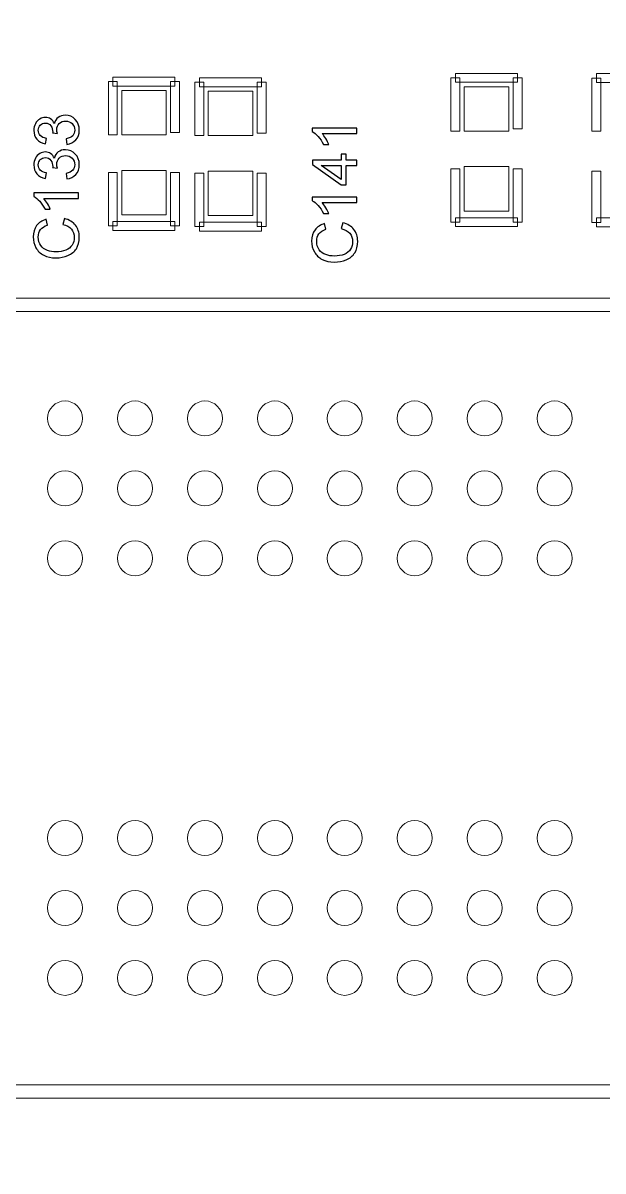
# Model space of a CAD drawing. Header units: millimetres. Extents: x -86 to 67, y -55 to 52.
# Drawn here: x -14.04 to -7.4, y -25.33 to -12.2 of the extents above; entities that cross this region are included whole.
import ezdxf

# ---------------------------------------------------------------- set-up
doc = ezdxf.new("R2010")
doc.units = ezdxf.units.MM
doc.header["$MEASUREMENT"] = 0
for name, color, linetype in [('BG_OUTLINE', 7, 'Continuous'), ('PG_SILKSCREEN_TOP', 7, 'Continuous'), ('PIN_TOP', 7, 'Continuous'), ('RD_SILKSCREEN_TOP', 7, 'Continuous')]:
    doc.layers.add(name, color=color, linetype=linetype)

msp = doc.modelspace()

# ---------------------------------------------------------------- linework, layer by layer
at = {"layer": 'BG_OUTLINE', "color": 3, "lineweight": 9}
msp.add_open_spline([(-60.0926, 34.7331), (-60.0926, 34.7331), (63.7724, 34.7331), (63.7724, 34.7331), (63.7724, 34.7331), (64.585, 34.7336), (65.3646, 34.4113), (65.9396, 33.837), (65.9396, 33.837), (66.5146, 33.2627), (66.8379, 32.4797), (66.8384, 31.667), (66.8384, 31.667), (66.8384, 31.667), (66.8412, -52.28), (66.8412, -52.28), (66.8412, -52.28), (66.8412, -52.28), (66.8384, -52.1933), (66.8384, -52.1933), (66.8384, -52.1933), (66.8389, -53.006), (66.5166, -53.7856), (65.9424, -54.3606), (65.9424, -54.3606), (65.3681, -54.9356), (64.585, -55.2589), (63.7724, -55.2594), (63.7724, -55.2594), (63.7724, -55.2594), (-60.1869, -55.2594), (-60.1869, -55.2594), (-60.1869, -55.2594), (-60.1869, -55.2594), (-60.0853, -55.2518), (-60.0853, -55.2518), (-60.0853, -55.2518), (-60.8979, -55.2523), (-61.6775, -54.9299), (-62.2525, -54.3557), (-62.2525, -54.3557), (-62.8275, -53.7814), (-63.1508, -52.9984), (-63.1513, -52.1857), (-63.1513, -52.1857), (-63.1513, -52.1857), (-63.1587, 31.667), (-63.1587, 31.667), (-63.1587, 31.667), (-63.1592, 32.4797), (-62.8369, 33.2593), (-62.2626, 33.8343), (-62.2626, 33.8343), (-61.6883, 34.4093), (-60.9053, 34.7326), (-60.0926, 34.7331)], degree=3, knots=[0, 0, 0, 0, 0.0714286, 0.0714286, 0.0714286, 0.0714286, 0.1428571, 0.1428571, 0.1428571, 0.1428571, 0.2142857, 0.2142857, 0.2142857, 0.2142857, 0.2857143, 0.2857143, 0.2857143, 0.2857143, 0.3571429, 0.3571429, 0.3571429, 0.3571429, 0.4285714, 0.4285714, 0.4285714, 0.4285714, 0.5, 0.5, 0.5, 0.5, 0.5714286, 0.5714286, 0.5714286, 0.5714286, 0.6428571, 0.6428571, 0.6428571, 0.6428571, 0.7142857, 0.7142857, 0.7142857, 0.7142857, 0.7857143, 0.7857143, 0.7857143, 0.7857143, 0.8571429, 0.8571429, 0.8571429, 0.8571429, 0.9285714, 0.9285714, 0.9285714, 0.9285714, 1, 1, 1, 1], dxfattribs=at)
at = {"layer": 'PG_SILKSCREEN_TOP', "color": 6, "lineweight": 9}
for points in [[(-12.9607, -13.4764), (-12.9607, -13.4764), (-13.0623, -13.4764), (-13.0623, -13.4764), (-13.0623, -13.4764), (-13.0623, -13.4764), (-13.0623, -12.8668), (-13.0623, -12.8668), (-13.0623, -12.8668), (-13.0623, -12.8668), (-12.9607, -12.8668), (-12.9607, -12.8668), (-12.9607, -12.8668), (-12.9607, -12.8668), (-12.9607, -13.4764), (-12.9607, -13.4764)], [(-13.0115, -12.9176), (-13.0115, -12.9176), (-13.0115, -12.816), (-13.0115, -12.816), (-13.0115, -12.816), (-13.0115, -12.816), (-12.3003, -12.816), (-12.3003, -12.816), (-12.3003, -12.816), (-12.3003, -12.816), (-12.3003, -12.9176), (-12.3003, -12.9176), (-12.3003, -12.9176), (-12.3003, -12.9176), (-13.0115, -12.9176), (-13.0115, -12.9176)], [(-12.3511, -12.8668), (-12.3511, -12.8668), (-12.2495, -12.8668), (-12.2495, -12.8668), (-12.2495, -12.8668), (-12.2495, -12.8668), (-12.2495, -13.451), (-12.2495, -13.451), (-12.2495, -13.451), (-12.2495, -13.451), (-12.3511, -13.451), (-12.3511, -13.451), (-12.3511, -13.451), (-12.3511, -13.451), (-12.3511, -12.8668), (-12.3511, -12.8668)], [(-12.0209, -12.9252), (-12.0209, -12.9252), (-12.0209, -12.8236), (-12.0209, -12.8236), (-12.0209, -12.8236), (-12.0209, -12.8236), (-11.3097, -12.8236), (-11.3097, -12.8236), (-11.3097, -12.8236), (-11.3097, -12.8236), (-11.3097, -12.9252), (-11.3097, -12.9252), (-11.3097, -12.9252), (-11.3097, -12.9252), (-12.0209, -12.9252), (-12.0209, -12.9252)], [(-9.0414, -13.4332), (-9.0414, -13.4332), (-9.143, -13.4332), (-9.143, -13.4332), (-9.143, -13.4332), (-9.143, -13.4332), (-9.143, -12.8236), (-9.143, -12.8236), (-9.143, -12.8236), (-9.143, -12.8236), (-9.0414, -12.8236), (-9.0414, -12.8236), (-9.0414, -12.8236), (-9.0414, -12.8236), (-9.0414, -13.4332), (-9.0414, -13.4332)], [(-9.0922, -12.8744), (-9.0922, -12.8744), (-9.0922, -12.7728), (-9.0922, -12.7728), (-9.0922, -12.7728), (-9.0922, -12.7728), (-8.381, -12.7728), (-8.381, -12.7728), (-8.381, -12.7728), (-8.381, -12.7728), (-8.381, -12.8744), (-8.381, -12.8744), (-8.381, -12.8744), (-8.381, -12.8744), (-9.0922, -12.8744), (-9.0922, -12.8744)], [(-8.4318, -12.8236), (-8.4318, -12.8236), (-8.3302, -12.8236), (-8.3302, -12.8236), (-8.3302, -12.8236), (-8.3302, -12.8236), (-8.3302, -13.4078), (-8.3302, -13.4078), (-8.3302, -13.4078), (-8.3302, -13.4078), (-8.4318, -13.4078), (-8.4318, -13.4078), (-8.4318, -13.4078), (-8.4318, -13.4078), (-8.4318, -12.8236), (-8.4318, -12.8236)], [(-7.5301, -12.8261), (-7.5301, -12.8261), (-7.4285, -12.8261), (-7.4285, -12.8261), (-7.4285, -12.8261), (-7.4285, -12.8261), (-7.4285, -13.4357), (-7.4285, -13.4357), (-7.4285, -13.4357), (-7.4285, -13.4357), (-7.5301, -13.4357), (-7.5301, -13.4357), (-7.5301, -13.4357), (-7.5301, -13.4357), (-7.5301, -12.8261), (-7.5301, -12.8261)], [(-6.7681, -12.7753), (-6.7681, -12.7753), (-6.7681, -12.8769), (-6.7681, -12.8769), (-6.7681, -12.8769), (-6.7681, -12.8769), (-7.4793, -12.8769), (-7.4793, -12.8769), (-7.4793, -12.8769), (-7.4793, -12.8769), (-7.4793, -12.7753), (-7.4793, -12.7753), (-7.4793, -12.7753), (-7.4793, -12.7753), (-6.7681, -12.7753), (-6.7681, -12.7753)], [(-11.9701, -13.484), (-11.9701, -13.484), (-12.0717, -13.484), (-12.0717, -13.484), (-12.0717, -13.484), (-12.0717, -13.484), (-12.0717, -12.8744), (-12.0717, -12.8744), (-12.0717, -12.8744), (-12.0717, -12.8744), (-11.9701, -12.8744), (-11.9701, -12.8744), (-11.9701, -12.8744), (-11.9701, -12.8744), (-11.9701, -13.484), (-11.9701, -13.484)], [(-11.3605, -12.8744), (-11.3605, -12.8744), (-11.2589, -12.8744), (-11.2589, -12.8744), (-11.2589, -12.8744), (-11.2589, -12.8744), (-11.2589, -13.4586), (-11.2589, -13.4586), (-11.2589, -13.4586), (-11.2589, -13.4586), (-11.3605, -13.4586), (-11.3605, -13.4586), (-11.3605, -13.4586), (-11.3605, -13.4586), (-11.3605, -12.8744), (-11.3605, -12.8744)], [(-12.9607, -14.5178), (-12.9607, -14.5178), (-13.0623, -14.5178), (-13.0623, -14.5178), (-13.0623, -14.5178), (-13.0623, -14.5178), (-13.0623, -13.9082), (-13.0623, -13.9082), (-13.0623, -13.9082), (-13.0623, -13.9082), (-12.9607, -13.9082), (-12.9607, -13.9082), (-12.9607, -13.9082), (-12.9607, -13.9082), (-12.9607, -14.5178), (-12.9607, -14.5178)], [(-12.2495, -14.5178), (-12.2495, -14.5178), (-12.3511, -14.5178), (-12.3511, -14.5178), (-12.3511, -14.5178), (-12.3511, -14.5178), (-12.3511, -13.9082), (-12.3511, -13.9082), (-12.3511, -13.9082), (-12.3511, -13.9082), (-12.2495, -13.9082), (-12.2495, -13.9082), (-12.2495, -13.9082), (-12.2495, -13.9082), (-12.2495, -14.5178), (-12.2495, -14.5178)], [(-11.9701, -14.5254), (-11.9701, -14.5254), (-12.0717, -14.5254), (-12.0717, -14.5254), (-12.0717, -14.5254), (-12.0717, -14.5254), (-12.0717, -13.9158), (-12.0717, -13.9158), (-12.0717, -13.9158), (-12.0717, -13.9158), (-11.9701, -13.9158), (-11.9701, -13.9158), (-11.9701, -13.9158), (-11.9701, -13.9158), (-11.9701, -14.5254), (-11.9701, -14.5254)], [(-11.2589, -14.5254), (-11.2589, -14.5254), (-11.3605, -14.5254), (-11.3605, -14.5254), (-11.3605, -14.5254), (-11.3605, -14.5254), (-11.3605, -13.9158), (-11.3605, -13.9158), (-11.3605, -13.9158), (-11.3605, -13.9158), (-11.2589, -13.9158), (-11.2589, -13.9158), (-11.2589, -13.9158), (-11.2589, -13.9158), (-11.2589, -14.5254), (-11.2589, -14.5254)], [(-9.0414, -14.4746), (-9.0414, -14.4746), (-9.143, -14.4746), (-9.143, -14.4746), (-9.143, -14.4746), (-9.143, -14.4746), (-9.143, -13.865), (-9.143, -13.865), (-9.143, -13.865), (-9.143, -13.865), (-9.0414, -13.865), (-9.0414, -13.865), (-9.0414, -13.865), (-9.0414, -13.865), (-9.0414, -14.4746), (-9.0414, -14.4746)], [(-8.3302, -14.4746), (-8.3302, -14.4746), (-8.4318, -14.4746), (-8.4318, -14.4746), (-8.4318, -14.4746), (-8.4318, -14.4746), (-8.4318, -13.865), (-8.4318, -13.865), (-8.4318, -13.865), (-8.4318, -13.865), (-8.3302, -13.865), (-8.3302, -13.865), (-8.3302, -13.865), (-8.3302, -13.865), (-8.3302, -14.4746), (-8.3302, -14.4746)], [(-7.4285, -14.4771), (-7.4285, -14.4771), (-7.5301, -14.4771), (-7.5301, -14.4771), (-7.5301, -14.4771), (-7.5301, -14.4771), (-7.5301, -13.8929), (-7.5301, -13.8929), (-7.5301, -13.8929), (-7.5301, -13.8929), (-7.4285, -13.8929), (-7.4285, -13.8929), (-7.4285, -13.8929), (-7.4285, -13.8929), (-7.4285, -14.4771), (-7.4285, -14.4771)], [(-9.0922, -14.5254), (-9.0922, -14.5254), (-9.0922, -14.4238), (-9.0922, -14.4238), (-9.0922, -14.4238), (-9.0922, -14.4238), (-8.381, -14.4238), (-8.381, -14.4238), (-8.381, -14.4238), (-8.381, -14.4238), (-8.381, -14.5254), (-8.381, -14.5254), (-8.381, -14.5254), (-8.381, -14.5254), (-9.0922, -14.5254), (-9.0922, -14.5254)], [(-6.7681, -14.4263), (-6.7681, -14.4263), (-6.7681, -14.5279), (-6.7681, -14.5279), (-6.7681, -14.5279), (-6.7681, -14.5279), (-7.4793, -14.5279), (-7.4793, -14.5279), (-7.4793, -14.5279), (-7.4793, -14.5279), (-7.4793, -14.4263), (-7.4793, -14.4263), (-7.4793, -14.4263), (-7.4793, -14.4263), (-6.7681, -14.4263), (-6.7681, -14.4263)], [(-13.0115, -14.5686), (-13.0115, -14.5686), (-13.0115, -14.467), (-13.0115, -14.467), (-13.0115, -14.467), (-13.0115, -14.467), (-12.3003, -14.467), (-12.3003, -14.467), (-12.3003, -14.467), (-12.3003, -14.467), (-12.3003, -14.5686), (-12.3003, -14.5686), (-12.3003, -14.5686), (-12.3003, -14.5686), (-13.0115, -14.5686), (-13.0115, -14.5686)], [(-12.0209, -14.5762), (-12.0209, -14.5762), (-12.0209, -14.4746), (-12.0209, -14.4746), (-12.0209, -14.4746), (-12.0209, -14.4746), (-11.3097, -14.4746), (-11.3097, -14.4746), (-11.3097, -14.4746), (-11.3097, -14.4746), (-11.3097, -14.5762), (-11.3097, -14.5762), (-11.3097, -14.5762), (-11.3097, -14.5762), (-12.0209, -14.5762), (-12.0209, -14.5762)], [(-16.9576, -15.4967), (-16.9576, -15.4967), (-16.9576, -15.3443), (-16.9576, -15.3443), (-16.9576, -15.3443), (-16.9576, -15.3443), (-3.4496, -15.3443), (-3.4496, -15.3443), (-3.4496, -15.3443), (-3.4496, -15.3443), (-3.4496, -15.4967), (-3.4496, -15.4967), (-3.4496, -15.4967), (-3.4496, -15.4967), (-16.9576, -15.4967), (-16.9576, -15.4967)], [(-2.9576, -24.3443), (-2.9576, -24.3443), (-2.9576, -24.4967), (-2.9576, -24.4967), (-2.9576, -24.4967), (-2.9576, -24.4967), (-16.9576, -24.4967), (-16.9576, -24.4967), (-16.9576, -24.4967), (-16.9576, -24.4967), (-16.9576, -24.3443), (-16.9576, -24.3443), (-16.9576, -24.3443), (-16.9576, -24.3443), (-2.9576, -24.3443), (-2.9576, -24.3443)]]:
    msp.add_open_spline(points, degree=3, knots=[0, 0, 0, 0, 0.25, 0.25, 0.25, 0.25, 0.5, 0.5, 0.5, 0.5, 0.75, 0.75, 0.75, 0.75, 1, 1, 1, 1], dxfattribs=at)
at = {"layer": 'PIN_TOP', "lineweight": 9}
for points in [[(-12.4019, -13.4764), (-12.4019, -13.4764), (-12.9099, -13.4764), (-12.9099, -13.4764), (-12.9099, -13.4764), (-12.9099, -13.4764), (-12.9099, -12.9684), (-12.9099, -12.9684), (-12.9099, -12.9684), (-12.9099, -12.9684), (-12.4019, -12.9684), (-12.4019, -12.9684), (-12.4019, -12.9684), (-12.4019, -12.9684), (-12.4019, -13.4764), (-12.4019, -13.4764)], [(-11.4113, -13.484), (-11.4113, -13.484), (-11.9193, -13.484), (-11.9193, -13.484), (-11.9193, -13.484), (-11.9193, -13.484), (-11.9193, -12.976), (-11.9193, -12.976), (-11.9193, -12.976), (-11.9193, -12.976), (-11.4113, -12.976), (-11.4113, -12.976), (-11.4113, -12.976), (-11.4113, -12.976), (-11.4113, -13.484), (-11.4113, -13.484)], [(-8.4826, -13.4332), (-8.4826, -13.4332), (-8.9906, -13.4332), (-8.9906, -13.4332), (-8.9906, -13.4332), (-8.9906, -13.4332), (-8.9906, -12.9252), (-8.9906, -12.9252), (-8.9906, -12.9252), (-8.9906, -12.9252), (-8.4826, -12.9252), (-8.4826, -12.9252), (-8.4826, -12.9252), (-8.4826, -12.9252), (-8.4826, -13.4332), (-8.4826, -13.4332)], [(-12.4019, -14.3908), (-12.4019, -14.3908), (-12.9099, -14.3908), (-12.9099, -14.3908), (-12.9099, -14.3908), (-12.9099, -14.3908), (-12.9099, -13.8828), (-12.9099, -13.8828), (-12.9099, -13.8828), (-12.9099, -13.8828), (-12.4019, -13.8828), (-12.4019, -13.8828), (-12.4019, -13.8828), (-12.4019, -13.8828), (-12.4019, -14.3908), (-12.4019, -14.3908)], [(-11.4113, -14.3984), (-11.4113, -14.3984), (-11.9193, -14.3984), (-11.9193, -14.3984), (-11.9193, -14.3984), (-11.9193, -14.3984), (-11.9193, -13.8904), (-11.9193, -13.8904), (-11.9193, -13.8904), (-11.9193, -13.8904), (-11.4113, -13.8904), (-11.4113, -13.8904), (-11.4113, -13.8904), (-11.4113, -13.8904), (-11.4113, -14.3984), (-11.4113, -14.3984)], [(-8.4826, -14.3476), (-8.4826, -14.3476), (-8.9906, -14.3476), (-8.9906, -14.3476), (-8.9906, -14.3476), (-8.9906, -14.3476), (-8.9906, -13.8396), (-8.9906, -13.8396), (-8.9906, -13.8396), (-8.9906, -13.8396), (-8.4826, -13.8396), (-8.4826, -13.8396), (-8.4826, -13.8396), (-8.4826, -13.8396), (-8.4826, -14.3476), (-8.4826, -14.3476)], [(-13.3575, -16.7205), (-13.3575, -16.61), (-13.4471, -16.5204), (-13.5576, -16.5204), (-13.5576, -16.5204), (-13.668, -16.5204), (-13.7576, -16.61), (-13.7576, -16.7205), (-13.7576, -16.7205), (-13.7576, -16.8309), (-13.668, -16.9205), (-13.5576, -16.9205), (-13.5576, -16.9205), (-13.4471, -16.9205), (-13.3575, -16.8309), (-13.3575, -16.7205)], [(-12.5577, -16.7205), (-12.5577, -16.61), (-12.6472, -16.5204), (-12.7577, -16.5204), (-12.7577, -16.5204), (-12.8682, -16.5204), (-12.9577, -16.61), (-12.9577, -16.7205), (-12.9577, -16.7205), (-12.9577, -16.8309), (-12.8682, -16.9205), (-12.7577, -16.9205), (-12.7577, -16.9205), (-12.6472, -16.9205), (-12.5577, -16.8309), (-12.5577, -16.7205)], [(-11.7576, -16.7205), (-11.7576, -16.61), (-11.8471, -16.5204), (-11.9576, -16.5204), (-11.9576, -16.5204), (-12.0681, -16.5204), (-12.1576, -16.61), (-12.1576, -16.7205), (-12.1576, -16.7205), (-12.1576, -16.8309), (-12.0681, -16.9205), (-11.9576, -16.9205), (-11.9576, -16.9205), (-11.8471, -16.9205), (-11.7576, -16.8309), (-11.7576, -16.7205)], [(-10.9575, -16.7205), (-10.9575, -16.61), (-11.047, -16.5204), (-11.1575, -16.5204), (-11.1575, -16.5204), (-11.268, -16.5204), (-11.3575, -16.61), (-11.3575, -16.7205), (-11.3575, -16.7205), (-11.3575, -16.8309), (-11.268, -16.9205), (-11.1575, -16.9205), (-11.1575, -16.9205), (-11.047, -16.9205), (-10.9575, -16.8309), (-10.9575, -16.7205)], [(-10.1576, -16.7205), (-10.1576, -16.61), (-10.2472, -16.5204), (-10.3577, -16.5204), (-10.3577, -16.5204), (-10.4681, -16.5204), (-10.5577, -16.61), (-10.5577, -16.7205), (-10.5577, -16.7205), (-10.5577, -16.8309), (-10.4681, -16.9205), (-10.3577, -16.9205), (-10.3577, -16.9205), (-10.2472, -16.9205), (-10.1576, -16.8309), (-10.1576, -16.7205)], [(-9.3575, -16.7205), (-9.3575, -16.61), (-9.4471, -16.5204), (-9.5576, -16.5204), (-9.5576, -16.5204), (-9.668, -16.5204), (-9.7576, -16.61), (-9.7576, -16.7205), (-9.7576, -16.7205), (-9.7576, -16.8309), (-9.668, -16.9205), (-9.5576, -16.9205), (-9.5576, -16.9205), (-9.4471, -16.9205), (-9.3575, -16.8309), (-9.3575, -16.7205)], [(-8.5577, -16.7205), (-8.5577, -16.61), (-8.6472, -16.5204), (-8.7577, -16.5204), (-8.7577, -16.5204), (-8.8682, -16.5204), (-8.9577, -16.61), (-8.9577, -16.7205), (-8.9577, -16.7205), (-8.9577, -16.8309), (-8.8682, -16.9205), (-8.7577, -16.9205), (-8.7577, -16.9205), (-8.6472, -16.9205), (-8.5577, -16.8309), (-8.5577, -16.7205)], [(-7.7576, -16.7205), (-7.7576, -16.61), (-7.8471, -16.5204), (-7.9576, -16.5204), (-7.9576, -16.5204), (-8.0681, -16.5204), (-8.1576, -16.61), (-8.1576, -16.7205), (-8.1576, -16.7205), (-8.1576, -16.8309), (-8.0681, -16.9205), (-7.9576, -16.9205), (-7.9576, -16.9205), (-7.8471, -16.9205), (-7.7576, -16.8309), (-7.7576, -16.7205)], [(-13.3575, -17.5206), (-13.3575, -17.4101), (-13.4471, -17.3205), (-13.5576, -17.3205), (-13.5576, -17.3205), (-13.668, -17.3205), (-13.7576, -17.4101), (-13.7576, -17.5206), (-13.7576, -17.5206), (-13.7576, -17.631), (-13.668, -17.7206), (-13.5576, -17.7206), (-13.5576, -17.7206), (-13.4471, -17.7206), (-13.3575, -17.631), (-13.3575, -17.5206)], [(-12.5577, -17.5206), (-12.5577, -17.4101), (-12.6472, -17.3205), (-12.7577, -17.3205), (-12.7577, -17.3205), (-12.8682, -17.3205), (-12.9577, -17.4101), (-12.9577, -17.5206), (-12.9577, -17.5206), (-12.9577, -17.631), (-12.8682, -17.7206), (-12.7577, -17.7206), (-12.7577, -17.7206), (-12.6472, -17.7206), (-12.5577, -17.631), (-12.5577, -17.5206)], [(-11.7576, -17.5206), (-11.7576, -17.4101), (-11.8471, -17.3205), (-11.9576, -17.3205), (-11.9576, -17.3205), (-12.0681, -17.3205), (-12.1576, -17.4101), (-12.1576, -17.5206), (-12.1576, -17.5206), (-12.1576, -17.631), (-12.0681, -17.7206), (-11.9576, -17.7206), (-11.9576, -17.7206), (-11.8471, -17.7206), (-11.7576, -17.631), (-11.7576, -17.5206)], [(-10.9575, -17.5206), (-10.9575, -17.4101), (-11.047, -17.3205), (-11.1575, -17.3205), (-11.1575, -17.3205), (-11.268, -17.3205), (-11.3575, -17.4101), (-11.3575, -17.5206), (-11.3575, -17.5206), (-11.3575, -17.631), (-11.268, -17.7206), (-11.1575, -17.7206), (-11.1575, -17.7206), (-11.047, -17.7206), (-10.9575, -17.631), (-10.9575, -17.5206)], [(-10.1576, -17.5206), (-10.1576, -17.4101), (-10.2472, -17.3205), (-10.3577, -17.3205), (-10.3577, -17.3205), (-10.4681, -17.3205), (-10.5577, -17.4101), (-10.5577, -17.5206), (-10.5577, -17.5206), (-10.5577, -17.631), (-10.4681, -17.7206), (-10.3577, -17.7206), (-10.3577, -17.7206), (-10.2472, -17.7206), (-10.1576, -17.631), (-10.1576, -17.5206)], [(-9.3575, -17.5206), (-9.3575, -17.4101), (-9.4471, -17.3205), (-9.5576, -17.3205), (-9.5576, -17.3205), (-9.668, -17.3205), (-9.7576, -17.4101), (-9.7576, -17.5206), (-9.7576, -17.5206), (-9.7576, -17.631), (-9.668, -17.7206), (-9.5576, -17.7206), (-9.5576, -17.7206), (-9.4471, -17.7206), (-9.3575, -17.631), (-9.3575, -17.5206)], [(-8.5577, -17.5206), (-8.5577, -17.4101), (-8.6472, -17.3205), (-8.7577, -17.3205), (-8.7577, -17.3205), (-8.8682, -17.3205), (-8.9577, -17.4101), (-8.9577, -17.5206), (-8.9577, -17.5206), (-8.9577, -17.631), (-8.8682, -17.7206), (-8.7577, -17.7206), (-8.7577, -17.7206), (-8.6472, -17.7206), (-8.5577, -17.631), (-8.5577, -17.5206)], [(-7.7576, -17.5206), (-7.7576, -17.4101), (-7.8471, -17.3205), (-7.9576, -17.3205), (-7.9576, -17.3205), (-8.0681, -17.3205), (-8.1576, -17.4101), (-8.1576, -17.5206), (-8.1576, -17.5206), (-8.1576, -17.631), (-8.0681, -17.7206), (-7.9576, -17.7206), (-7.9576, -17.7206), (-7.8471, -17.7206), (-7.7576, -17.631), (-7.7576, -17.5206)], [(-13.3575, -18.3204), (-13.3575, -18.2099), (-13.4471, -18.1204), (-13.5576, -18.1204), (-13.5576, -18.1204), (-13.668, -18.1204), (-13.7576, -18.2099), (-13.7576, -18.3204), (-13.7576, -18.3204), (-13.7576, -18.4309), (-13.668, -18.5204), (-13.5576, -18.5204), (-13.5576, -18.5204), (-13.4471, -18.5204), (-13.3575, -18.4309), (-13.3575, -18.3204)], [(-12.5577, -18.3204), (-12.5577, -18.2099), (-12.6472, -18.1204), (-12.7577, -18.1204), (-12.7577, -18.1204), (-12.8682, -18.1204), (-12.9577, -18.2099), (-12.9577, -18.3204), (-12.9577, -18.3204), (-12.9577, -18.4309), (-12.8682, -18.5204), (-12.7577, -18.5204), (-12.7577, -18.5204), (-12.6472, -18.5204), (-12.5577, -18.4309), (-12.5577, -18.3204)], [(-11.7576, -18.3204), (-11.7576, -18.2099), (-11.8471, -18.1204), (-11.9576, -18.1204), (-11.9576, -18.1204), (-12.0681, -18.1204), (-12.1576, -18.2099), (-12.1576, -18.3204), (-12.1576, -18.3204), (-12.1576, -18.4309), (-12.0681, -18.5204), (-11.9576, -18.5204), (-11.9576, -18.5204), (-11.8471, -18.5204), (-11.7576, -18.4309), (-11.7576, -18.3204)], [(-10.9575, -18.3204), (-10.9575, -18.2099), (-11.047, -18.1204), (-11.1575, -18.1204), (-11.1575, -18.1204), (-11.268, -18.1204), (-11.3575, -18.2099), (-11.3575, -18.3204), (-11.3575, -18.3204), (-11.3575, -18.4309), (-11.268, -18.5204), (-11.1575, -18.5204), (-11.1575, -18.5204), (-11.047, -18.5204), (-10.9575, -18.4309), (-10.9575, -18.3204)], [(-10.1576, -18.3204), (-10.1576, -18.2099), (-10.2472, -18.1204), (-10.3577, -18.1204), (-10.3577, -18.1204), (-10.4681, -18.1204), (-10.5577, -18.2099), (-10.5577, -18.3204), (-10.5577, -18.3204), (-10.5577, -18.4309), (-10.4681, -18.5204), (-10.3577, -18.5204), (-10.3577, -18.5204), (-10.2472, -18.5204), (-10.1576, -18.4309), (-10.1576, -18.3204)], [(-9.3575, -18.3204), (-9.3575, -18.2099), (-9.4471, -18.1204), (-9.5576, -18.1204), (-9.5576, -18.1204), (-9.668, -18.1204), (-9.7576, -18.2099), (-9.7576, -18.3204), (-9.7576, -18.3204), (-9.7576, -18.4309), (-9.668, -18.5204), (-9.5576, -18.5204), (-9.5576, -18.5204), (-9.4471, -18.5204), (-9.3575, -18.4309), (-9.3575, -18.3204)], [(-8.5577, -18.3204), (-8.5577, -18.2099), (-8.6472, -18.1204), (-8.7577, -18.1204), (-8.7577, -18.1204), (-8.8682, -18.1204), (-8.9577, -18.2099), (-8.9577, -18.3204), (-8.9577, -18.3204), (-8.9577, -18.4309), (-8.8682, -18.5204), (-8.7577, -18.5204), (-8.7577, -18.5204), (-8.6472, -18.5204), (-8.5577, -18.4309), (-8.5577, -18.3204)], [(-7.7576, -18.3204), (-7.7576, -18.2099), (-7.8471, -18.1204), (-7.9576, -18.1204), (-7.9576, -18.1204), (-8.0681, -18.1204), (-8.1576, -18.2099), (-8.1576, -18.3204), (-8.1576, -18.3204), (-8.1576, -18.4309), (-8.0681, -18.5204), (-7.9576, -18.5204), (-7.9576, -18.5204), (-7.8471, -18.5204), (-7.7576, -18.4309), (-7.7576, -18.3204)], [(-13.3575, -21.5206), (-13.3575, -21.4101), (-13.4471, -21.3205), (-13.5576, -21.3205), (-13.5576, -21.3205), (-13.668, -21.3205), (-13.7576, -21.4101), (-13.7576, -21.5205), (-13.7576, -21.5205), (-13.7576, -21.631), (-13.668, -21.7206), (-13.5576, -21.7206), (-13.5576, -21.7206), (-13.4471, -21.7206), (-13.3575, -21.631), (-13.3575, -21.5206)], [(-12.5577, -21.5206), (-12.5577, -21.4101), (-12.6472, -21.3205), (-12.7577, -21.3205), (-12.7577, -21.3205), (-12.8682, -21.3205), (-12.9577, -21.4101), (-12.9577, -21.5205), (-12.9577, -21.5205), (-12.9577, -21.631), (-12.8682, -21.7206), (-12.7577, -21.7206), (-12.7577, -21.7206), (-12.6472, -21.7206), (-12.5577, -21.631), (-12.5577, -21.5206)], [(-11.7576, -21.5206), (-11.7576, -21.4101), (-11.8471, -21.3205), (-11.9576, -21.3205), (-11.9576, -21.3205), (-12.0681, -21.3205), (-12.1576, -21.4101), (-12.1576, -21.5205), (-12.1576, -21.5205), (-12.1576, -21.631), (-12.0681, -21.7206), (-11.9576, -21.7206), (-11.9576, -21.7206), (-11.8471, -21.7206), (-11.7576, -21.631), (-11.7576, -21.5206)], [(-10.9575, -21.5206), (-10.9575, -21.4101), (-11.047, -21.3205), (-11.1575, -21.3205), (-11.1575, -21.3205), (-11.268, -21.3205), (-11.3575, -21.4101), (-11.3575, -21.5205), (-11.3575, -21.5205), (-11.3575, -21.631), (-11.268, -21.7206), (-11.1575, -21.7206), (-11.1575, -21.7206), (-11.047, -21.7206), (-10.9575, -21.631), (-10.9575, -21.5206)], [(-10.1576, -21.5206), (-10.1576, -21.4101), (-10.2472, -21.3205), (-10.3577, -21.3205), (-10.3577, -21.3205), (-10.4681, -21.3205), (-10.5577, -21.4101), (-10.5577, -21.5205), (-10.5577, -21.5205), (-10.5577, -21.631), (-10.4681, -21.7206), (-10.3577, -21.7206), (-10.3577, -21.7206), (-10.2472, -21.7206), (-10.1576, -21.631), (-10.1576, -21.5206)], [(-9.3575, -21.5206), (-9.3575, -21.4101), (-9.4471, -21.3205), (-9.5576, -21.3205), (-9.5576, -21.3205), (-9.668, -21.3205), (-9.7576, -21.4101), (-9.7576, -21.5205), (-9.7576, -21.5205), (-9.7576, -21.631), (-9.668, -21.7206), (-9.5576, -21.7206), (-9.5576, -21.7206), (-9.4471, -21.7206), (-9.3575, -21.631), (-9.3575, -21.5206)], [(-8.5577, -21.5206), (-8.5577, -21.4101), (-8.6472, -21.3205), (-8.7577, -21.3205), (-8.7577, -21.3205), (-8.8682, -21.3205), (-8.9577, -21.4101), (-8.9577, -21.5205), (-8.9577, -21.5205), (-8.9577, -21.631), (-8.8682, -21.7206), (-8.7577, -21.7206), (-8.7577, -21.7206), (-8.6472, -21.7206), (-8.5577, -21.631), (-8.5577, -21.5206)], [(-7.7576, -21.5206), (-7.7576, -21.4101), (-7.8471, -21.3205), (-7.9576, -21.3205), (-7.9576, -21.3205), (-8.0681, -21.3205), (-8.1576, -21.4101), (-8.1576, -21.5205), (-8.1576, -21.5205), (-8.1576, -21.631), (-8.0681, -21.7206), (-7.9576, -21.7206), (-7.9576, -21.7206), (-7.8471, -21.7206), (-7.7576, -21.631), (-7.7576, -21.5206)], [(-13.3575, -22.3204), (-13.3575, -22.2099), (-13.4471, -22.1204), (-13.5576, -22.1204), (-13.5576, -22.1204), (-13.668, -22.1204), (-13.7576, -22.2099), (-13.7576, -22.3204), (-13.7576, -22.3204), (-13.7576, -22.4309), (-13.668, -22.5204), (-13.5576, -22.5204), (-13.5576, -22.5204), (-13.4471, -22.5204), (-13.3575, -22.4309), (-13.3575, -22.3204)], [(-12.5577, -22.3204), (-12.5577, -22.2099), (-12.6472, -22.1204), (-12.7577, -22.1204), (-12.7577, -22.1204), (-12.8682, -22.1204), (-12.9577, -22.2099), (-12.9577, -22.3204), (-12.9577, -22.3204), (-12.9577, -22.4309), (-12.8682, -22.5204), (-12.7577, -22.5204), (-12.7577, -22.5204), (-12.6472, -22.5204), (-12.5577, -22.4309), (-12.5577, -22.3204)], [(-11.7576, -22.3204), (-11.7576, -22.2099), (-11.8471, -22.1204), (-11.9576, -22.1204), (-11.9576, -22.1204), (-12.0681, -22.1204), (-12.1576, -22.2099), (-12.1576, -22.3204), (-12.1576, -22.3204), (-12.1576, -22.4309), (-12.0681, -22.5204), (-11.9576, -22.5204), (-11.9576, -22.5204), (-11.8471, -22.5204), (-11.7576, -22.4309), (-11.7576, -22.3204)], [(-10.9575, -22.3204), (-10.9575, -22.2099), (-11.047, -22.1204), (-11.1575, -22.1204), (-11.1575, -22.1204), (-11.268, -22.1204), (-11.3575, -22.2099), (-11.3575, -22.3204), (-11.3575, -22.3204), (-11.3575, -22.4309), (-11.268, -22.5204), (-11.1575, -22.5204), (-11.1575, -22.5204), (-11.047, -22.5204), (-10.9575, -22.4309), (-10.9575, -22.3204)], [(-10.1576, -22.3204), (-10.1576, -22.2099), (-10.2472, -22.1204), (-10.3577, -22.1204), (-10.3577, -22.1204), (-10.4681, -22.1204), (-10.5577, -22.2099), (-10.5577, -22.3204), (-10.5577, -22.3204), (-10.5577, -22.4309), (-10.4681, -22.5204), (-10.3577, -22.5204), (-10.3577, -22.5204), (-10.2472, -22.5204), (-10.1576, -22.4309), (-10.1576, -22.3204)], [(-9.3575, -22.3204), (-9.3575, -22.2099), (-9.4471, -22.1204), (-9.5576, -22.1204), (-9.5576, -22.1204), (-9.668, -22.1204), (-9.7576, -22.2099), (-9.7576, -22.3204), (-9.7576, -22.3204), (-9.7576, -22.4309), (-9.668, -22.5204), (-9.5576, -22.5204), (-9.5576, -22.5204), (-9.4471, -22.5204), (-9.3575, -22.4309), (-9.3575, -22.3204)], [(-8.5577, -22.3204), (-8.5577, -22.2099), (-8.6472, -22.1204), (-8.7577, -22.1204), (-8.7577, -22.1204), (-8.8682, -22.1204), (-8.9577, -22.2099), (-8.9577, -22.3204), (-8.9577, -22.3204), (-8.9577, -22.4309), (-8.8682, -22.5204), (-8.7577, -22.5204), (-8.7577, -22.5204), (-8.6472, -22.5204), (-8.5577, -22.4309), (-8.5577, -22.3204)], [(-7.7576, -22.3204), (-7.7576, -22.2099), (-7.8471, -22.1204), (-7.9576, -22.1204), (-7.9576, -22.1204), (-8.0681, -22.1204), (-8.1576, -22.2099), (-8.1576, -22.3204), (-8.1576, -22.3204), (-8.1576, -22.4309), (-8.0681, -22.5204), (-7.9576, -22.5204), (-7.9576, -22.5204), (-7.8471, -22.5204), (-7.7576, -22.4309), (-7.7576, -22.3204)], [(-13.3575, -23.1205), (-13.3575, -23.01), (-13.4471, -22.9205), (-13.5576, -22.9205), (-13.5576, -22.9205), (-13.668, -22.9205), (-13.7576, -23.01), (-13.7576, -23.1205), (-13.7576, -23.1205), (-13.7576, -23.231), (-13.668, -23.3205), (-13.5576, -23.3205), (-13.5576, -23.3205), (-13.4471, -23.3205), (-13.3575, -23.231), (-13.3575, -23.1205)], [(-12.5577, -23.1205), (-12.5577, -23.01), (-12.6472, -22.9205), (-12.7577, -22.9205), (-12.7577, -22.9205), (-12.8682, -22.9205), (-12.9577, -23.01), (-12.9577, -23.1205), (-12.9577, -23.1205), (-12.9577, -23.231), (-12.8682, -23.3205), (-12.7577, -23.3205), (-12.7577, -23.3205), (-12.6472, -23.3205), (-12.5577, -23.231), (-12.5577, -23.1205)], [(-11.7576, -23.1205), (-11.7576, -23.01), (-11.8471, -22.9205), (-11.9576, -22.9205), (-11.9576, -22.9205), (-12.0681, -22.9205), (-12.1576, -23.01), (-12.1576, -23.1205), (-12.1576, -23.1205), (-12.1576, -23.231), (-12.0681, -23.3205), (-11.9576, -23.3205), (-11.9576, -23.3205), (-11.8471, -23.3205), (-11.7576, -23.231), (-11.7576, -23.1205)], [(-10.9575, -23.1205), (-10.9575, -23.01), (-11.047, -22.9205), (-11.1575, -22.9205), (-11.1575, -22.9205), (-11.268, -22.9205), (-11.3575, -23.01), (-11.3575, -23.1205), (-11.3575, -23.1205), (-11.3575, -23.231), (-11.268, -23.3205), (-11.1575, -23.3205), (-11.1575, -23.3205), (-11.047, -23.3205), (-10.9575, -23.231), (-10.9575, -23.1205)], [(-10.1576, -23.1205), (-10.1576, -23.01), (-10.2472, -22.9205), (-10.3577, -22.9205), (-10.3577, -22.9205), (-10.4681, -22.9205), (-10.5577, -23.01), (-10.5577, -23.1205), (-10.5577, -23.1205), (-10.5577, -23.231), (-10.4681, -23.3205), (-10.3577, -23.3205), (-10.3577, -23.3205), (-10.2472, -23.3205), (-10.1576, -23.231), (-10.1576, -23.1205)], [(-9.3575, -23.1205), (-9.3575, -23.01), (-9.4471, -22.9205), (-9.5576, -22.9205), (-9.5576, -22.9205), (-9.668, -22.9205), (-9.7576, -23.01), (-9.7576, -23.1205), (-9.7576, -23.1205), (-9.7576, -23.231), (-9.668, -23.3205), (-9.5576, -23.3205), (-9.5576, -23.3205), (-9.4471, -23.3205), (-9.3575, -23.231), (-9.3575, -23.1205)], [(-8.5577, -23.1205), (-8.5577, -23.01), (-8.6472, -22.9205), (-8.7577, -22.9205), (-8.7577, -22.9205), (-8.8682, -22.9205), (-8.9577, -23.01), (-8.9577, -23.1205), (-8.9577, -23.1205), (-8.9577, -23.231), (-8.8682, -23.3205), (-8.7577, -23.3205), (-8.7577, -23.3205), (-8.6472, -23.3205), (-8.5577, -23.231), (-8.5577, -23.1205)], [(-7.7576, -23.1205), (-7.7576, -23.01), (-7.8471, -22.9205), (-7.9576, -22.9205), (-7.9576, -22.9205), (-8.0681, -22.9205), (-8.1576, -23.01), (-8.1576, -23.1205), (-8.1576, -23.1205), (-8.1576, -23.231), (-8.0681, -23.3205), (-7.9576, -23.3205), (-7.9576, -23.3205), (-7.8471, -23.3205), (-7.7576, -23.231), (-7.7576, -23.1205)]]:
    msp.add_open_spline(points, degree=3, knots=[0, 0, 0, 0, 0.25, 0.25, 0.25, 0.25, 0.5, 0.5, 0.5, 0.5, 0.75, 0.75, 0.75, 0.75, 1, 1, 1, 1], dxfattribs=at)
at = {"layer": 'RD_SILKSCREEN_TOP', "color": 8}
for points, knots in [([(-13.5385, -13.5846), (-13.5385, -13.5846), (-13.5468, -13.5222), (-13.5468, -13.5222), (-13.5468, -13.5222), (-13.5114, -13.5149), (-13.4859, -13.5027), (-13.4702, -13.4855), (-13.4702, -13.4855), (-13.4546, -13.4682), (-13.4468, -13.4472), (-13.4468, -13.4225), (-13.4468, -13.4225), (-13.4468, -13.3931), (-13.457, -13.3682), (-13.4774, -13.3479), (-13.4774, -13.3479), (-13.4977, -13.3278), (-13.523, -13.3176), (-13.5531, -13.3176), (-13.5531, -13.3176), (-13.5818, -13.3176), (-13.6055, -13.3269), (-13.6241, -13.3457), (-13.6241, -13.3457), (-13.6427, -13.3645), (-13.6521, -13.3883), (-13.6521, -13.4173), (-13.6521, -13.4173), (-13.6521, -13.4291), (-13.6497, -13.4438), (-13.6451, -13.4614), (-13.6451, -13.4614), (-13.6451, -13.4614), (-13.7, -13.4544), (-13.7, -13.4544), (-13.7, -13.4544), (-13.6995, -13.4502), (-13.6992, -13.4469), (-13.6992, -13.4443), (-13.6992, -13.4443), (-13.6992, -13.4177), (-13.7062, -13.3938), (-13.7201, -13.3725), (-13.7201, -13.3725), (-13.734, -13.3511), (-13.7554, -13.3405), (-13.7844, -13.3405), (-13.7844, -13.3405), (-13.8072, -13.3405), (-13.8263, -13.3483), (-13.8413, -13.3638), (-13.8413, -13.3638), (-13.8563, -13.3793), (-13.8639, -13.3994), (-13.8639, -13.4239), (-13.8639, -13.4239), (-13.8639, -13.4482), (-13.8562, -13.4685), (-13.841, -13.4846), (-13.841, -13.4846), (-13.8257, -13.5008), (-13.8027, -13.5113), (-13.7721, -13.5159), (-13.7721, -13.5159), (-13.7721, -13.5159), (-13.7833, -13.5783), (-13.7833, -13.5783), (-13.7833, -13.5783), (-13.8252, -13.5708), (-13.8577, -13.5533), (-13.8807, -13.5263), (-13.8807, -13.5263), (-13.9037, -13.4992), (-13.9153, -13.4655), (-13.9153, -13.4252), (-13.9153, -13.4252), (-13.9153, -13.3975), (-13.9093, -13.3719), (-13.8974, -13.3485), (-13.8974, -13.3485), (-13.8855, -13.3252), (-13.8692, -13.3073), (-13.8486, -13.2948), (-13.8486, -13.2948), (-13.828, -13.2825), (-13.8062, -13.2762), (-13.7829, -13.2762), (-13.7829, -13.2762), (-13.761, -13.2762), (-13.741, -13.2821), (-13.7228, -13.294), (-13.7228, -13.294), (-13.7048, -13.3058), (-13.6905, -13.3233), (-13.6798, -13.3464), (-13.6798, -13.3464), (-13.6729, -13.3163), (-13.6585, -13.2929), (-13.6365, -13.2762), (-13.6365, -13.2762), (-13.6147, -13.2596), (-13.5874, -13.2513), (-13.5545, -13.2513), (-13.5545, -13.2513), (-13.5101, -13.2513), (-13.4724, -13.2674), (-13.4414, -13.2999), (-13.4414, -13.2999), (-13.4105, -13.3323), (-13.3951, -13.3733), (-13.3951, -13.4228), (-13.3951, -13.4228), (-13.3951, -13.4675), (-13.4084, -13.5046), (-13.435, -13.5341), (-13.435, -13.5341), (-13.4616, -13.5636), (-13.4961, -13.5805), (-13.5385, -13.5846)], [0, 0, 0, 0, 0.0333333, 0.0333333, 0.0333333, 0.0333333, 0.0666667, 0.0666667, 0.0666667, 0.0666667, 0.1, 0.1, 0.1, 0.1, 0.1333333, 0.1333333, 0.1333333, 0.1333333, 0.1666667, 0.1666667, 0.1666667, 0.1666667, 0.2, 0.2, 0.2, 0.2, 0.2333333, 0.2333333, 0.2333333, 0.2333333, 0.2666667, 0.2666667, 0.2666667, 0.2666667, 0.3, 0.3, 0.3, 0.3, 0.3333333, 0.3333333, 0.3333333, 0.3333333, 0.3666667, 0.3666667, 0.3666667, 0.3666667, 0.4, 0.4, 0.4, 0.4, 0.4333333, 0.4333333, 0.4333333, 0.4333333, 0.4666667, 0.4666667, 0.4666667, 0.4666667, 0.5, 0.5, 0.5, 0.5, 0.5333333, 0.5333333, 0.5333333, 0.5333333, 0.5666667, 0.5666667, 0.5666667, 0.5666667, 0.6, 0.6, 0.6, 0.6, 0.6333333, 0.6333333, 0.6333333, 0.6333333, 0.6666667, 0.6666667, 0.6666667, 0.6666667, 0.7, 0.7, 0.7, 0.7, 0.7333333, 0.7333333, 0.7333333, 0.7333333, 0.7666667, 0.7666667, 0.7666667, 0.7666667, 0.8, 0.8, 0.8, 0.8, 0.8333333, 0.8333333, 0.8333333, 0.8333333, 0.8666667, 0.8666667, 0.8666667, 0.8666667, 0.9, 0.9, 0.9, 0.9, 0.9333333, 0.9333333, 0.9333333, 0.9333333, 0.9666667, 0.9666667, 0.9666667, 0.9666667, 1, 1, 1, 1]), ([(-10.219, -13.3979), (-10.219, -13.3979), (-10.219, -13.4603), (-10.219, -13.4603), (-10.219, -13.4603), (-10.219, -13.4603), (-10.6173, -13.4603), (-10.6173, -13.4603), (-10.6173, -13.4603), (-10.6029, -13.4754), (-10.5886, -13.4951), (-10.5742, -13.5195), (-10.5742, -13.5195), (-10.5599, -13.544), (-10.5491, -13.566), (-10.542, -13.5854), (-10.542, -13.5854), (-10.542, -13.5854), (-10.6023, -13.5854), (-10.6023, -13.5854), (-10.6023, -13.5854), (-10.6188, -13.5504), (-10.6387, -13.5198), (-10.6621, -13.4937), (-10.6621, -13.4937), (-10.6855, -13.4676), (-10.7082, -13.449), (-10.7302, -13.4381), (-10.7302, -13.4381), (-10.7302, -13.4381), (-10.7302, -13.3979), (-10.7302, -13.3979), (-10.7302, -13.3979), (-10.7302, -13.3979), (-10.219, -13.3979), (-10.219, -13.3979)], [0, 0, 0, 0, 0.1111111, 0.1111111, 0.1111111, 0.1111111, 0.2222222, 0.2222222, 0.2222222, 0.2222222, 0.3333333, 0.3333333, 0.3333333, 0.3333333, 0.4444444, 0.4444444, 0.4444444, 0.4444444, 0.5555556, 0.5555556, 0.5555556, 0.5555556, 0.6666667, 0.6666667, 0.6666667, 0.6666667, 0.7777778, 0.7777778, 0.7777778, 0.7777778, 0.8888889, 0.8888889, 0.8888889, 0.8888889, 1, 1, 1, 1]), ([(-13.5385, -13.9801), (-13.5385, -13.9801), (-13.5468, -13.9177), (-13.5468, -13.9177), (-13.5468, -13.9177), (-13.5114, -13.9104), (-13.4859, -13.8982), (-13.4702, -13.881), (-13.4702, -13.881), (-13.4546, -13.8637), (-13.4468, -13.8427), (-13.4468, -13.818), (-13.4468, -13.818), (-13.4468, -13.7886), (-13.457, -13.7637), (-13.4774, -13.7434), (-13.4774, -13.7434), (-13.4977, -13.7233), (-13.523, -13.7131), (-13.5531, -13.7131), (-13.5531, -13.7131), (-13.5818, -13.7131), (-13.6055, -13.7224), (-13.6241, -13.7412), (-13.6241, -13.7412), (-13.6427, -13.76), (-13.6521, -13.7838), (-13.6521, -13.8128), (-13.6521, -13.8128), (-13.6521, -13.8246), (-13.6497, -13.8393), (-13.6451, -13.8569), (-13.6451, -13.8569), (-13.6451, -13.8569), (-13.7, -13.8499), (-13.7, -13.8499), (-13.7, -13.8499), (-13.6995, -13.8457), (-13.6992, -13.8424), (-13.6992, -13.8398), (-13.6992, -13.8398), (-13.6992, -13.8132), (-13.7062, -13.7893), (-13.7201, -13.768), (-13.7201, -13.768), (-13.734, -13.7466), (-13.7554, -13.736), (-13.7844, -13.736), (-13.7844, -13.736), (-13.8072, -13.736), (-13.8263, -13.7438), (-13.8413, -13.7593), (-13.8413, -13.7593), (-13.8563, -13.7748), (-13.8639, -13.7949), (-13.8639, -13.8194), (-13.8639, -13.8194), (-13.8639, -13.8437), (-13.8562, -13.864), (-13.841, -13.8801), (-13.841, -13.8801), (-13.8257, -13.8963), (-13.8027, -13.9068), (-13.7721, -13.9114), (-13.7721, -13.9114), (-13.7721, -13.9114), (-13.7833, -13.9738), (-13.7833, -13.9738), (-13.7833, -13.9738), (-13.8252, -13.9663), (-13.8577, -13.9488), (-13.8807, -13.9218), (-13.8807, -13.9218), (-13.9037, -13.8947), (-13.9153, -13.861), (-13.9153, -13.8207), (-13.9153, -13.8207), (-13.9153, -13.793), (-13.9093, -13.7674), (-13.8974, -13.744), (-13.8974, -13.744), (-13.8855, -13.7207), (-13.8692, -13.7028), (-13.8486, -13.6903), (-13.8486, -13.6903), (-13.828, -13.678), (-13.8062, -13.6717), (-13.7829, -13.6717), (-13.7829, -13.6717), (-13.761, -13.6717), (-13.741, -13.6776), (-13.7228, -13.6895), (-13.7228, -13.6895), (-13.7048, -13.7013), (-13.6905, -13.7188), (-13.6798, -13.7419), (-13.6798, -13.7419), (-13.6729, -13.7118), (-13.6585, -13.6884), (-13.6365, -13.6717), (-13.6365, -13.6717), (-13.6147, -13.6551), (-13.5874, -13.6468), (-13.5545, -13.6468), (-13.5545, -13.6468), (-13.5101, -13.6468), (-13.4724, -13.6629), (-13.4414, -13.6954), (-13.4414, -13.6954), (-13.4105, -13.7278), (-13.3951, -13.7688), (-13.3951, -13.8183), (-13.3951, -13.8183), (-13.3951, -13.863), (-13.4084, -13.9001), (-13.435, -13.9296), (-13.435, -13.9296), (-13.4616, -13.9591), (-13.4961, -13.976), (-13.5385, -13.9801)], [0, 0, 0, 0, 0.0333333, 0.0333333, 0.0333333, 0.0333333, 0.0666667, 0.0666667, 0.0666667, 0.0666667, 0.1, 0.1, 0.1, 0.1, 0.1333333, 0.1333333, 0.1333333, 0.1333333, 0.1666667, 0.1666667, 0.1666667, 0.1666667, 0.2, 0.2, 0.2, 0.2, 0.2333333, 0.2333333, 0.2333333, 0.2333333, 0.2666667, 0.2666667, 0.2666667, 0.2666667, 0.3, 0.3, 0.3, 0.3, 0.3333333, 0.3333333, 0.3333333, 0.3333333, 0.3666667, 0.3666667, 0.3666667, 0.3666667, 0.4, 0.4, 0.4, 0.4, 0.4333333, 0.4333333, 0.4333333, 0.4333333, 0.4666667, 0.4666667, 0.4666667, 0.4666667, 0.5, 0.5, 0.5, 0.5, 0.5333333, 0.5333333, 0.5333333, 0.5333333, 0.5666667, 0.5666667, 0.5666667, 0.5666667, 0.6, 0.6, 0.6, 0.6, 0.6333333, 0.6333333, 0.6333333, 0.6333333, 0.6666667, 0.6666667, 0.6666667, 0.6666667, 0.7, 0.7, 0.7, 0.7, 0.7333333, 0.7333333, 0.7333333, 0.7333333, 0.7666667, 0.7666667, 0.7666667, 0.7666667, 0.8, 0.8, 0.8, 0.8, 0.8333333, 0.8333333, 0.8333333, 0.8333333, 0.8666667, 0.8666667, 0.8666667, 0.8666667, 0.9, 0.9, 0.9, 0.9, 0.9333333, 0.9333333, 0.9333333, 0.9333333, 0.9666667, 0.9666667, 0.9666667, 0.9666667, 1, 1, 1, 1]), ([(-10.219, -13.8285), (-10.219, -13.8285), (-10.3409, -13.8285), (-10.3409, -13.8285), (-10.3409, -13.8285), (-10.3409, -13.8285), (-10.3409, -14.0493), (-10.3409, -14.0493), (-10.3409, -14.0493), (-10.3409, -14.0493), (-10.3982, -14.0493), (-10.3982, -14.0493), (-10.3982, -14.0493), (-10.3982, -14.0493), (-10.7281, -13.817), (-10.7281, -13.817), (-10.7281, -13.817), (-10.7281, -13.817), (-10.7281, -13.7659), (-10.7281, -13.7659), (-10.7281, -13.7659), (-10.7281, -13.7659), (-10.3982, -13.7659), (-10.3982, -13.7659), (-10.3982, -13.7659), (-10.3982, -13.7659), (-10.3982, -13.6971), (-10.3982, -13.6971), (-10.3982, -13.6971), (-10.3982, -13.6971), (-10.3409, -13.6971), (-10.3409, -13.6971), (-10.3409, -13.6971), (-10.3409, -13.6971), (-10.3409, -13.7659), (-10.3409, -13.7659), (-10.3409, -13.7659), (-10.3409, -13.7659), (-10.219, -13.7659), (-10.219, -13.7659), (-10.219, -13.7659), (-10.219, -13.7659), (-10.219, -13.8285), (-10.219, -13.8285)], [0, 0, 0, 0, 0.0909091, 0.0909091, 0.0909091, 0.0909091, 0.1818182, 0.1818182, 0.1818182, 0.1818182, 0.2727273, 0.2727273, 0.2727273, 0.2727273, 0.3636364, 0.3636364, 0.3636364, 0.3636364, 0.4545455, 0.4545455, 0.4545455, 0.4545455, 0.5454545, 0.5454545, 0.5454545, 0.5454545, 0.6363636, 0.6363636, 0.6363636, 0.6363636, 0.7272727, 0.7272727, 0.7272727, 0.7272727, 0.8181818, 0.8181818, 0.8181818, 0.8181818, 0.9090909, 0.9090909, 0.9090909, 0.9090909, 1, 1, 1, 1]), ([(-10.3982, -13.8285), (-10.3982, -13.8285), (-10.6277, -13.8285), (-10.6277, -13.8285), (-10.6277, -13.8285), (-10.6277, -13.8285), (-10.3982, -13.9878), (-10.3982, -13.9878), (-10.3982, -13.9878), (-10.3982, -13.9878), (-10.3982, -13.8285), (-10.3982, -13.8285)], [0, 0, 0, 0, 0.3333333, 0.3333333, 0.3333333, 0.3333333, 0.6666667, 0.6666667, 0.6666667, 0.6666667, 1, 1, 1, 1]), ([(-13.4041, -14.1406), (-13.4041, -14.1406), (-13.4041, -14.203), (-13.4041, -14.203), (-13.4041, -14.203), (-13.4041, -14.203), (-13.8024, -14.203), (-13.8024, -14.203), (-13.8024, -14.203), (-13.788, -14.2181), (-13.7737, -14.2378), (-13.7593, -14.2622), (-13.7593, -14.2622), (-13.745, -14.2867), (-13.7342, -14.3087), (-13.7271, -14.3281), (-13.7271, -14.3281), (-13.7271, -14.3281), (-13.7874, -14.3281), (-13.7874, -14.3281), (-13.7874, -14.3281), (-13.8039, -14.2931), (-13.8238, -14.2625), (-13.8472, -14.2364), (-13.8472, -14.2364), (-13.8706, -14.2103), (-13.8933, -14.1917), (-13.9153, -14.1808), (-13.9153, -14.1808), (-13.9153, -14.1808), (-13.9153, -14.1406), (-13.9153, -14.1406), (-13.9153, -14.1406), (-13.9153, -14.1406), (-13.4041, -14.1406), (-13.4041, -14.1406)], [0, 0, 0, 0, 0.1111111, 0.1111111, 0.1111111, 0.1111111, 0.2222222, 0.2222222, 0.2222222, 0.2222222, 0.3333333, 0.3333333, 0.3333333, 0.3333333, 0.4444444, 0.4444444, 0.4444444, 0.4444444, 0.5555556, 0.5555556, 0.5555556, 0.5555556, 0.6666667, 0.6666667, 0.6666667, 0.6666667, 0.7777778, 0.7777778, 0.7777778, 0.7777778, 0.8888889, 0.8888889, 0.8888889, 0.8888889, 1, 1, 1, 1]), ([(-10.219, -14.1889), (-10.219, -14.1889), (-10.219, -14.2513), (-10.219, -14.2513), (-10.219, -14.2513), (-10.219, -14.2513), (-10.6173, -14.2513), (-10.6173, -14.2513), (-10.6173, -14.2513), (-10.6029, -14.2664), (-10.5886, -14.2861), (-10.5742, -14.3105), (-10.5742, -14.3105), (-10.5599, -14.335), (-10.5491, -14.357), (-10.542, -14.3764), (-10.542, -14.3764), (-10.542, -14.3764), (-10.6023, -14.3764), (-10.6023, -14.3764), (-10.6023, -14.3764), (-10.6188, -14.3414), (-10.6387, -14.3108), (-10.6621, -14.2847), (-10.6621, -14.2847), (-10.6855, -14.2586), (-10.7082, -14.24), (-10.7302, -14.2291), (-10.7302, -14.2291), (-10.7302, -14.2291), (-10.7302, -14.1889), (-10.7302, -14.1889), (-10.7302, -14.1889), (-10.7302, -14.1889), (-10.219, -14.1889), (-10.219, -14.1889)], [0, 0, 0, 0, 0.1111111, 0.1111111, 0.1111111, 0.1111111, 0.2222222, 0.2222222, 0.2222222, 0.2222222, 0.3333333, 0.3333333, 0.3333333, 0.3333333, 0.4444444, 0.4444444, 0.4444444, 0.4444444, 0.5555556, 0.5555556, 0.5555556, 0.5555556, 0.6666667, 0.6666667, 0.6666667, 0.6666667, 0.7777778, 0.7777778, 0.7777778, 0.7777778, 0.8888889, 0.8888889, 0.8888889, 0.8888889, 1, 1, 1, 1]), ([(-13.5826, -14.501), (-13.5826, -14.501), (-13.5655, -14.4336), (-13.5655, -14.4336), (-13.5655, -14.4336), (-13.5103, -14.4477), (-13.4681, -14.4732), (-13.4389, -14.5098), (-13.4389, -14.5098), (-13.4099, -14.5465), (-13.3954, -14.5914), (-13.3954, -14.6445), (-13.3954, -14.6445), (-13.3954, -14.6993), (-13.4066, -14.7439), (-13.4289, -14.7783), (-13.4289, -14.7783), (-13.4513, -14.8127), (-13.4836, -14.8389), (-13.526, -14.8568), (-13.526, -14.8568), (-13.5684, -14.8747), (-13.6139, -14.8837), (-13.6625, -14.8837), (-13.6625, -14.8837), (-13.7155, -14.8837), (-13.7617, -14.8736), (-13.8012, -14.8533), (-13.8012, -14.8533), (-13.8407, -14.833), (-13.8706, -14.8042), (-13.8912, -14.7668), (-13.8912, -14.7668), (-13.9117, -14.7294), (-13.9219, -14.6883), (-13.9219, -14.6434), (-13.9219, -14.6434), (-13.9219, -14.5924), (-13.9089, -14.5496), (-13.883, -14.5149), (-13.883, -14.5149), (-13.857, -14.4802), (-13.8206, -14.456), (-13.7736, -14.4424), (-13.7736, -14.4424), (-13.7736, -14.4424), (-13.7579, -14.5086), (-13.7579, -14.5086), (-13.7579, -14.5086), (-13.795, -14.5205), (-13.8219, -14.5375), (-13.8389, -14.5601), (-13.8389, -14.5601), (-13.8558, -14.5825), (-13.8642, -14.6107), (-13.8642, -14.6448), (-13.8642, -14.6448), (-13.8642, -14.6839), (-13.8549, -14.7165), (-13.8362, -14.7428), (-13.8362, -14.7428), (-13.8173, -14.7692), (-13.7922, -14.7876), (-13.7605, -14.7982), (-13.7605, -14.7982), (-13.729, -14.8089), (-13.6964, -14.8142), (-13.6629, -14.8142), (-13.6629, -14.8142), (-13.6195, -14.8142), (-13.5818, -14.8079), (-13.5494, -14.7954), (-13.5494, -14.7954), (-13.5172, -14.7827), (-13.493, -14.7631), (-13.477, -14.7364), (-13.477, -14.7364), (-13.461, -14.7098), (-13.4531, -14.681), (-13.4531, -14.6499), (-13.4531, -14.6499), (-13.4531, -14.6122), (-13.464, -14.5803), (-13.4857, -14.5541), (-13.4857, -14.5541), (-13.5075, -14.5279), (-13.5398, -14.5103), (-13.5826, -14.501)], [0, 0, 0, 0, 0.0454545, 0.0454545, 0.0454545, 0.0454545, 0.0909091, 0.0909091, 0.0909091, 0.0909091, 0.1363636, 0.1363636, 0.1363636, 0.1363636, 0.1818182, 0.1818182, 0.1818182, 0.1818182, 0.2272727, 0.2272727, 0.2272727, 0.2272727, 0.2727273, 0.2727273, 0.2727273, 0.2727273, 0.3181818, 0.3181818, 0.3181818, 0.3181818, 0.3636364, 0.3636364, 0.3636364, 0.3636364, 0.4090909, 0.4090909, 0.4090909, 0.4090909, 0.4545455, 0.4545455, 0.4545455, 0.4545455, 0.5, 0.5, 0.5, 0.5, 0.5454545, 0.5454545, 0.5454545, 0.5454545, 0.5909091, 0.5909091, 0.5909091, 0.5909091, 0.6363636, 0.6363636, 0.6363636, 0.6363636, 0.6818182, 0.6818182, 0.6818182, 0.6818182, 0.7272727, 0.7272727, 0.7272727, 0.7272727, 0.7727273, 0.7727273, 0.7727273, 0.7727273, 0.8181818, 0.8181818, 0.8181818, 0.8181818, 0.8636364, 0.8636364, 0.8636364, 0.8636364, 0.9090909, 0.9090909, 0.9090909, 0.9090909, 0.9545455, 0.9545455, 0.9545455, 0.9545455, 1, 1, 1, 1]), ([(-10.3975, -14.5493), (-10.3975, -14.5493), (-10.3804, -14.4819), (-10.3804, -14.4819), (-10.3804, -14.4819), (-10.3252, -14.496), (-10.283, -14.5215), (-10.2538, -14.5581), (-10.2538, -14.5581), (-10.2248, -14.5948), (-10.2103, -14.6397), (-10.2103, -14.6928), (-10.2103, -14.6928), (-10.2103, -14.7476), (-10.2215, -14.7922), (-10.2438, -14.8266), (-10.2438, -14.8266), (-10.2662, -14.861), (-10.2985, -14.8872), (-10.3409, -14.9051), (-10.3409, -14.9051), (-10.3833, -14.923), (-10.4288, -14.932), (-10.4774, -14.932), (-10.4774, -14.932), (-10.5304, -14.932), (-10.5766, -14.9219), (-10.6161, -14.9016), (-10.6161, -14.9016), (-10.6556, -14.8813), (-10.6855, -14.8525), (-10.7061, -14.8151), (-10.7061, -14.8151), (-10.7266, -14.7777), (-10.7368, -14.7366), (-10.7368, -14.6917), (-10.7368, -14.6917), (-10.7368, -14.6407), (-10.7238, -14.5979), (-10.6979, -14.5632), (-10.6979, -14.5632), (-10.6719, -14.5285), (-10.6355, -14.5043), (-10.5885, -14.4907), (-10.5885, -14.4907), (-10.5885, -14.4907), (-10.5728, -14.5569), (-10.5728, -14.5569), (-10.5728, -14.5569), (-10.6099, -14.5688), (-10.6368, -14.5858), (-10.6538, -14.6084), (-10.6538, -14.6084), (-10.6707, -14.6308), (-10.6791, -14.659), (-10.6791, -14.6931), (-10.6791, -14.6931), (-10.6791, -14.7322), (-10.6698, -14.7648), (-10.6511, -14.7911), (-10.6511, -14.7911), (-10.6322, -14.8175), (-10.6071, -14.8359), (-10.5754, -14.8465), (-10.5754, -14.8465), (-10.5439, -14.8572), (-10.5113, -14.8625), (-10.4778, -14.8625), (-10.4778, -14.8625), (-10.4344, -14.8625), (-10.3967, -14.8562), (-10.3643, -14.8437), (-10.3643, -14.8437), (-10.3321, -14.831), (-10.3079, -14.8114), (-10.2919, -14.7847), (-10.2919, -14.7847), (-10.2759, -14.7581), (-10.268, -14.7293), (-10.268, -14.6982), (-10.268, -14.6982), (-10.268, -14.6605), (-10.2789, -14.6286), (-10.3006, -14.6024), (-10.3006, -14.6024), (-10.3224, -14.5762), (-10.3547, -14.5586), (-10.3975, -14.5493)], [0, 0, 0, 0, 0.0454545, 0.0454545, 0.0454545, 0.0454545, 0.0909091, 0.0909091, 0.0909091, 0.0909091, 0.1363636, 0.1363636, 0.1363636, 0.1363636, 0.1818182, 0.1818182, 0.1818182, 0.1818182, 0.2272727, 0.2272727, 0.2272727, 0.2272727, 0.2727273, 0.2727273, 0.2727273, 0.2727273, 0.3181818, 0.3181818, 0.3181818, 0.3181818, 0.3636364, 0.3636364, 0.3636364, 0.3636364, 0.4090909, 0.4090909, 0.4090909, 0.4090909, 0.4545455, 0.4545455, 0.4545455, 0.4545455, 0.5, 0.5, 0.5, 0.5, 0.5454545, 0.5454545, 0.5454545, 0.5454545, 0.5909091, 0.5909091, 0.5909091, 0.5909091, 0.6363636, 0.6363636, 0.6363636, 0.6363636, 0.6818182, 0.6818182, 0.6818182, 0.6818182, 0.7272727, 0.7272727, 0.7272727, 0.7272727, 0.7727273, 0.7727273, 0.7727273, 0.7727273, 0.8181818, 0.8181818, 0.8181818, 0.8181818, 0.8636364, 0.8636364, 0.8636364, 0.8636364, 0.9090909, 0.9090909, 0.9090909, 0.9090909, 0.9545455, 0.9545455, 0.9545455, 0.9545455, 1, 1, 1, 1])]:
    msp.add_open_spline(points, degree=3, knots=knots, dxfattribs=at)

doc.saveas('drawing.dxf')
